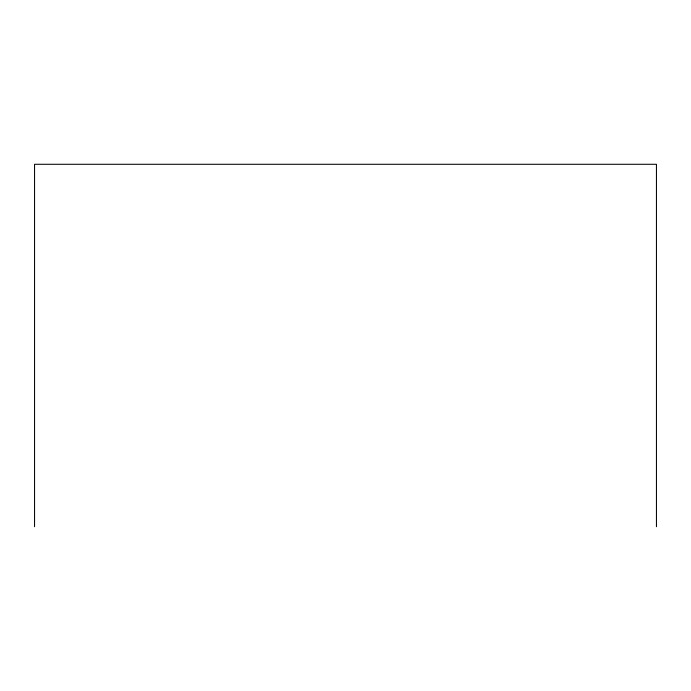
<?xml version="1.0" encoding="UTF-8"?>
<svg xmlns="http://www.w3.org/2000/svg" width="691" height="691" viewBox="0 0 691 691"><rect width="100%" height="100%" fill="white"/><g stroke="black" fill="none" stroke-linecap="round" stroke-linejoin="round"><path stroke-width="1.04" d="M656.45 526.715L656.45 164.285L34.55 164.285L34.55 526.715"/></g></svg>
